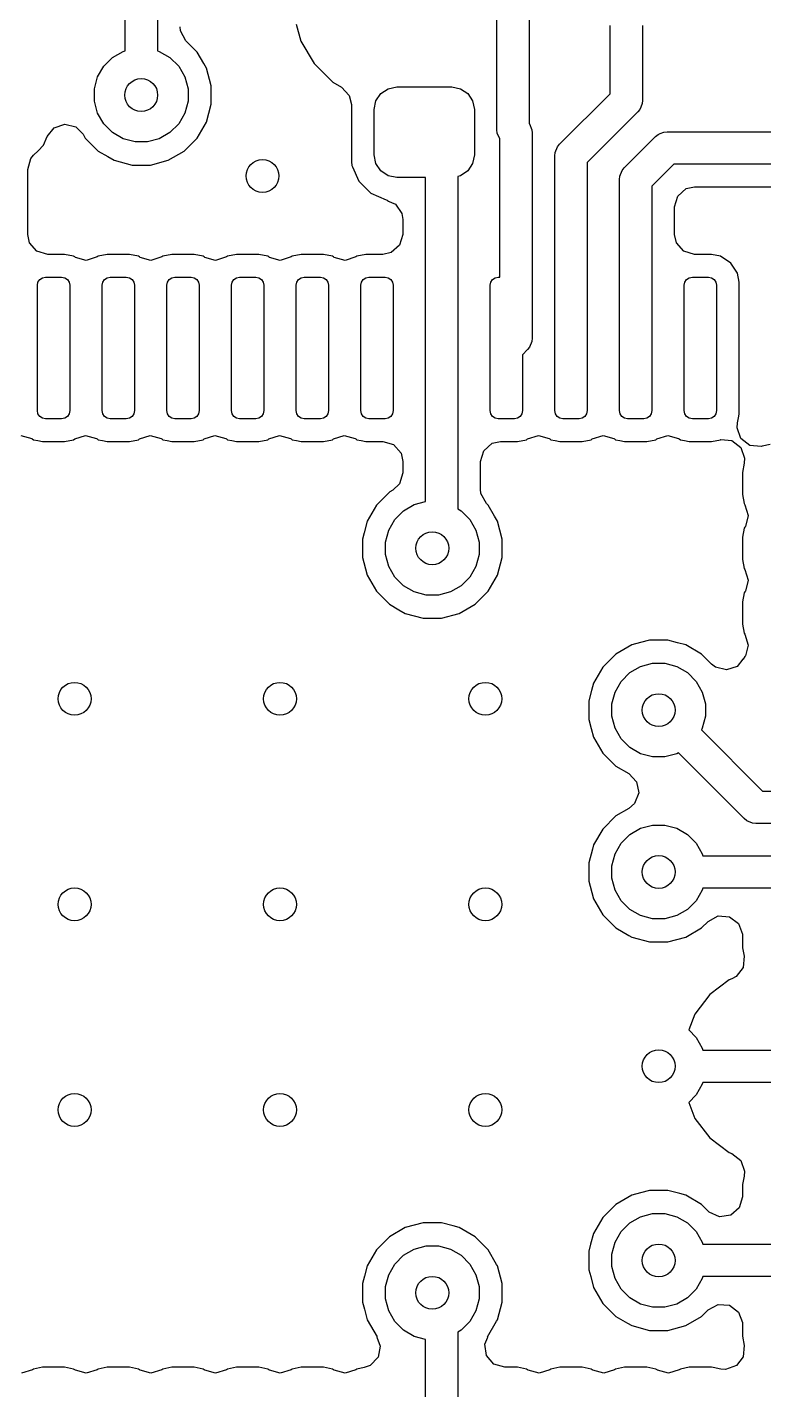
# Model space of a CAD drawing. Header units: inches. Extents: x 5.14 to 7.42, y -4.57 to -3.18.
# Drawn here: x 5.9482 to 6.1275, y -3.9917 to -3.6603 of the extents above; entities that cross this region are included whole.
import ezdxf

# ---------------------------------------------------------------- set-up
doc = ezdxf.new("R2010")
doc.units = ezdxf.units.IN
doc.header["$MEASUREMENT"] = 0
doc.layers.add('F.Cu', color=13, linetype='CONTINUOUS', true_color=0xc83434)

msp = doc.modelspace()

# ---------------------------------------------------------------- linework, layer by layer
at = {"layer": 'F.Cu', "linetype": 'CONTINUOUS'}
for p, q in [((6.06252, -3.68533), (6.06252, -3.58538)), ((6.07039, -3.58375), (6.07039, -3.6838)), ((5.97984, -3.6477), (5.97984, -3.66608)), ((5.97197, -3.66608), (5.97197, -3.64986)), ((5.98547, -3.66123), (5.98536, -3.6602)), ((5.98679, -3.66365), (5.98547, -3.66123)), ((6.01362, -3.65962), (6.0148, -3.66369)), ((6.09008, -3.6765), (6.09008, -3.6599)), ((6.09795, -3.6599), (6.09795, -3.67813)), ((5.98952, -3.66638), (5.98679, -3.66365)), ((6.0148, -3.66369), (6.0148, -3.66369)), ((6.0148, -3.66369), (6.01804, -3.66917)), ((5.96678, -3.66983), (5.9689, -3.66771)), ((5.9689, -3.66771), (5.9715, -3.66621)), ((5.9715, -3.66621), (5.97197, -3.66608)), ((5.97984, -3.66608), (5.98031, -3.66621)), ((5.98031, -3.66621), (5.98291, -3.66771)), ((5.98291, -3.66771), (5.98503, -3.66983)), ((5.99113, -3.66917), (5.98952, -3.66638)), ((5.98952, -3.66638), (5.98952, -3.66638)), ((5.98952, -3.66638), (5.98952, -3.66638)), ((5.96528, -3.67243), (5.96678, -3.66983)), ((5.98503, -3.66983), (5.98653, -3.67243)), ((5.99177, -3.67026), (5.99113, -3.66917)), ((5.99293, -3.67459), (5.99177, -3.67026)), ((6.01804, -3.66917), (6.01804, -3.66917)), ((6.01804, -3.66917), (6.02254, -3.67367)), ((5.9645, -3.67533), (5.96528, -3.67243)), ((5.98653, -3.67243), (5.98731, -3.67533)), ((5.99293, -3.67907), (5.99293, -3.67459)), ((6.02254, -3.67367), (6.02254, -3.67367)), ((6.02254, -3.67367), (6.02468, -3.67493)), ((6.02468, -3.67493), (6.02656, -3.67694)), ((6.03421, -3.67648), (6.036, -3.67528)), ((6.036, -3.67528), (6.03811, -3.67486)), ((6.03811, -3.67486), (6.0515, -3.67486)), ((6.0515, -3.67486), (6.05361, -3.67528)), ((6.05361, -3.67528), (6.05539, -3.67648)), ((5.9645, -3.67833), (5.9645, -3.67533)), ((5.96528, -3.68123), (5.9645, -3.67833)), ((5.98731, -3.67833), (5.98653, -3.68123)), ((5.98731, -3.67533), (5.98731, -3.67833)), ((6.02656, -3.67694), (6.02708, -3.67914)), ((6.0326, -3.68037), (6.03302, -3.67826)), ((6.03302, -3.67826), (6.03421, -3.67648)), ((6.05539, -3.67648), (6.05659, -3.67826)), ((6.05659, -3.67826), (6.05701, -3.68037)), ((6.07777, -3.68881), (6.09008, -3.6765)), ((6.09795, -3.67813), (6.09788, -3.6789)), ((5.96678, -3.68383), (5.96528, -3.68123)), ((5.98653, -3.68123), (5.98503, -3.68383)), ((5.99177, -3.6834), (5.99293, -3.67907)), ((6.02708, -3.67914), (6.02708, -3.69304)), ((6.0326, -3.6914), (6.0326, -3.68037)), ((6.05701, -3.68037), (6.05701, -3.6914)), ((6.0968, -3.68091), (6.08449, -3.69323)), ((6.09729, -3.68032), (6.0968, -3.68091)), ((6.09753, -3.67974), (6.09729, -3.68032)), ((6.09788, -3.6789), (6.09753, -3.67974)), ((5.95301, -3.68692), (5.95473, -3.68478)), ((5.95473, -3.68478), (5.95734, -3.68391)), ((5.95734, -3.68391), (5.96001, -3.68459)), ((5.96001, -3.68459), (5.96175, -3.68635)), ((5.9689, -3.68595), (5.96678, -3.68383)), ((5.98503, -3.68383), (5.98291, -3.68595)), ((5.98952, -3.68728), (5.99177, -3.6834)), ((6.07039, -3.6838), (6.07045, -3.68387)), ((6.07045, -3.68387), (6.07104, -3.68529)), ((5.95212, -3.68906), (5.95301, -3.68692)), ((5.96175, -3.68635), (5.96229, -3.68728)), ((5.96229, -3.68728), (5.96229, -3.68728)), ((5.96229, -3.68728), (5.96229, -3.68728)), ((5.96229, -3.68728), (5.96546, -3.69045)), ((5.9715, -3.68746), (5.9689, -3.68595)), ((5.9744, -3.68823), (5.9715, -3.68746)), ((5.97741, -3.68823), (5.9744, -3.68823)), ((5.98031, -3.68746), (5.97741, -3.68823)), ((5.98291, -3.68595), (5.98031, -3.68746)), ((5.98636, -3.69045), (5.98952, -3.68728)), ((6.0626, -3.6861), (6.06252, -3.68533)), ((6.06318, -3.68752), (6.0626, -3.6861)), ((6.06324, -3.68759), (6.06318, -3.68752)), ((6.06324, -3.72112), (6.06324, -3.68759)), ((6.07104, -3.68529), (6.07111, -3.68605)), ((6.07111, -3.68605), (6.07111, -3.73597)), ((6.09352, -3.69456), (6.10115, -3.68692)), ((6.10115, -3.68692), (6.10175, -3.68643)), ((6.10175, -3.68643), (6.10226, -3.68622)), ((6.10226, -3.68622), (6.10317, -3.68584)), ((6.10317, -3.68584), (6.10394, -3.68577)), ((6.10394, -3.68577), (6.20862, -3.68577)), ((5.94905, -3.69229), (5.94971, -3.69148)), ((5.94971, -3.69148), (5.95081, -3.69037)), ((5.95081, -3.69037), (5.95212, -3.68906)), ((5.96546, -3.69045), (5.96546, -3.69045)), ((5.96546, -3.69045), (5.96546, -3.69045)), ((5.96546, -3.69045), (5.96779, -3.6918)), ((5.96779, -3.6918), (5.96934, -3.69269)), ((5.98248, -3.69269), (5.98636, -3.69045)), ((6.03302, -3.69351), (6.0326, -3.6914)), ((6.05701, -3.6914), (6.05659, -3.69351)), ((6.07661, -3.69159), (6.07669, -3.69083)), ((6.07661, -3.73835), (6.07661, -3.69159)), ((6.07669, -3.69083), (6.07728, -3.68941)), ((6.07728, -3.68941), (6.07777, -3.68881)), ((5.94828, -3.69493), (5.94905, -3.69229)), ((5.94828, -3.71072), (5.94828, -3.69493)), ((5.96934, -3.69269), (5.97367, -3.69385)), ((5.97367, -3.69385), (5.97367, -3.69385)), ((5.97367, -3.69385), (5.97815, -3.69385)), ((5.97815, -3.69385), (5.98248, -3.69269)), ((5.97815, -3.69385), (5.97815, -3.69385)), ((6.02708, -3.69304), (6.02708, -3.69305)), ((6.02708, -3.69305), (6.02719, -3.69397)), ((6.02719, -3.69397), (6.02734, -3.69432)), ((6.02734, -3.69432), (6.02885, -3.69774)), ((6.03421, -3.6953), (6.03302, -3.69351)), ((6.05659, -3.69351), (6.05539, -3.6953)), ((6.08449, -3.69323), (6.08449, -3.72309)), ((6.09244, -3.69657), (6.09303, -3.69516)), ((6.09303, -3.69516), (6.09352, -3.69456)), ((6.10557, -3.69364), (6.10024, -3.69897)), ((6.20509, -3.69364), (6.10557, -3.69364)), ((6.02885, -3.69774), (6.02885, -3.69774)), ((6.02885, -3.69774), (6.03177, -3.70066)), ((6.036, -3.69649), (6.03421, -3.6953)), ((6.03811, -3.69691), (6.036, -3.69649)), ((6.04512, -3.69691), (6.03811, -3.69691)), ((6.04512, -3.72309), (6.04512, -3.69691)), ((6.05361, -3.69649), (6.05299, -3.69661)), ((6.05299, -3.69661), (6.05299, -3.72309)), ((6.05539, -3.6953), (6.05361, -3.69649)), ((6.09236, -3.69734), (6.09244, -3.69657)), ((6.09236, -3.72309), (6.09236, -3.69734)), ((6.03177, -3.70066), (6.03551, -3.70231)), ((6.10024, -3.69897), (6.10024, -3.73835)), ((6.10576, -3.70404), (6.10653, -3.7014)), ((6.10653, -3.7014), (6.10861, -3.6996)), ((6.10861, -3.6996), (6.11064, -3.69916)), ((6.11064, -3.69916), (6.19287, -3.69916)), ((6.03551, -3.70231), (6.03554, -3.70232)), ((6.03554, -3.70232), (6.03554, -3.70232)), ((6.03554, -3.70232), (6.0359, -3.70242)), ((6.0359, -3.70242), (6.03586, -3.70254)), ((6.03586, -3.70254), (6.03781, -3.70336)), ((6.03781, -3.70336), (6.03936, -3.70564)), ((6.10576, -3.71072), (6.10576, -3.70404)), ((6.03936, -3.70564), (6.0396, -3.70714)), ((6.0396, -3.70714), (6.0396, -3.71072)), ((5.94872, -3.71275), (5.94828, -3.71072)), ((6.0396, -3.71072), (6.03882, -3.71336)), ((6.1062, -3.71275), (6.10576, -3.71072)), ((5.95052, -3.71483), (5.94872, -3.71275)), ((5.95316, -3.7156), (5.95052, -3.71483)), ((6.03882, -3.71336), (6.03674, -3.71516)), ((6.108, -3.71483), (6.1062, -3.71275)), ((6.11064, -3.7156), (6.108, -3.71483)), ((5.95727, -3.7156), (5.95316, -3.7156)), ((5.95946, -3.71604), (5.95727, -3.7156)), ((5.95973, -3.71622), (5.95946, -3.71604)), ((5.95946, -3.71604), (5.95946, -3.71604)), ((5.95946, -3.71604), (5.95946, -3.71604)), ((5.95946, -3.71604), (5.95946, -3.71604)), ((5.95988, -3.71631), (5.95973, -3.71622)), ((5.96253, -3.71704), (5.95988, -3.71631)), ((5.96515, -3.71622), (5.96253, -3.71704)), ((5.96542, -3.71604), (5.96515, -3.71622)), ((5.96761, -3.7156), (5.96542, -3.71604)), ((5.96542, -3.71604), (5.96542, -3.71604)), ((5.97302, -3.7156), (5.96761, -3.7156)), ((5.97521, -3.71604), (5.97302, -3.7156)), ((5.97548, -3.71622), (5.97521, -3.71604)), ((5.97521, -3.71604), (5.97521, -3.71604)), ((5.97521, -3.71604), (5.97521, -3.71604)), ((5.97521, -3.71604), (5.97521, -3.71604)), ((5.97562, -3.71631), (5.97548, -3.71622)), ((5.97828, -3.71704), (5.97562, -3.71631)), ((5.9809, -3.71622), (5.97828, -3.71704)), ((5.98117, -3.71604), (5.9809, -3.71622)), ((5.98336, -3.7156), (5.98117, -3.71604)), ((5.98877, -3.7156), (5.98336, -3.7156)), ((5.99095, -3.71604), (5.98877, -3.7156)), ((5.99123, -3.71622), (5.99095, -3.71604)), ((5.99095, -3.71604), (5.99095, -3.71604)), ((5.99095, -3.71604), (5.99095, -3.71604)), ((5.99095, -3.71604), (5.99095, -3.71604)), ((5.99137, -3.71631), (5.99123, -3.71622)), ((5.99402, -3.71704), (5.99137, -3.71631)), ((5.99665, -3.71622), (5.99402, -3.71704)), ((5.99692, -3.71604), (5.99665, -3.71622)), ((5.99911, -3.7156), (5.99692, -3.71604)), ((5.99692, -3.71604), (5.99692, -3.71604)), ((6.00452, -3.7156), (5.99911, -3.7156)), ((6.0067, -3.71604), (6.00452, -3.7156)), ((6.00697, -3.71622), (6.0067, -3.71604)), ((6.0067, -3.71604), (6.0067, -3.71604)), ((6.0067, -3.71604), (6.0067, -3.71604)), ((6.0067, -3.71604), (6.0067, -3.71604)), ((6.00712, -3.71631), (6.00697, -3.71622)), ((6.00977, -3.71704), (6.00712, -3.71631)), ((6.0124, -3.71622), (6.00977, -3.71704)), ((6.01267, -3.71604), (6.0124, -3.71622)), ((6.01485, -3.7156), (6.01267, -3.71604)), ((6.01267, -3.71604), (6.01267, -3.71604)), ((6.02027, -3.7156), (6.01485, -3.7156)), ((6.02245, -3.71604), (6.02027, -3.7156)), ((6.02272, -3.71622), (6.02245, -3.71604)), ((6.02245, -3.71604), (6.02245, -3.71604)), ((6.02245, -3.71604), (6.02245, -3.71604)), ((6.02245, -3.71604), (6.02245, -3.71604)), ((6.02287, -3.71631), (6.02272, -3.71622)), ((6.02552, -3.71704), (6.02287, -3.71631)), ((6.02815, -3.71622), (6.02552, -3.71704)), ((6.02842, -3.71604), (6.02815, -3.71622)), ((6.0306, -3.7156), (6.02842, -3.71604)), ((6.02842, -3.71604), (6.02842, -3.71604)), ((6.03472, -3.7156), (6.0306, -3.7156)), ((6.03674, -3.71516), (6.03472, -3.7156)), ((6.11475, -3.7156), (6.11064, -3.7156)), ((6.11694, -3.71604), (6.11475, -3.7156)), ((6.11941, -3.71769), (6.11694, -3.71604)), ((6.11694, -3.71604), (6.11694, -3.71604)), ((6.11694, -3.71604), (6.11694, -3.71604)), ((6.12107, -3.72017), (6.11941, -3.71769)), ((5.95078, -3.72234), (5.95121, -3.7217)), ((5.95121, -3.7217), (5.95185, -3.72127)), ((5.95185, -3.72127), (5.9526, -3.72112)), ((5.9526, -3.72112), (5.95654, -3.72112)), ((5.95654, -3.72112), (5.95729, -3.72127)), ((5.95729, -3.72127), (5.95793, -3.7217)), ((5.95793, -3.7217), (5.95835, -3.72234)), ((5.96653, -3.72234), (5.96695, -3.7217)), ((5.96695, -3.7217), (5.96759, -3.72127)), ((5.96759, -3.72127), (5.96835, -3.72112)), ((5.96835, -3.72112), (5.97228, -3.72112)), ((5.97228, -3.72112), (5.97304, -3.72127)), ((5.97304, -3.72127), (5.97368, -3.7217)), ((5.97368, -3.7217), (5.9741, -3.72234)), ((5.98228, -3.72234), (5.9827, -3.7217)), ((5.9827, -3.7217), (5.98334, -3.72127)), ((5.98334, -3.72127), (5.98409, -3.72112)), ((5.98409, -3.72112), (5.98803, -3.72112)), ((5.98803, -3.72112), (5.98878, -3.72127)), ((5.98878, -3.72127), (5.98942, -3.7217)), ((5.98942, -3.7217), (5.98985, -3.72234)), ((5.99802, -3.72234), (5.99845, -3.7217)), ((5.99845, -3.7217), (5.99909, -3.72127)), ((5.99909, -3.72127), (5.99984, -3.72112)), ((5.99984, -3.72112), (6.00378, -3.72112)), ((6.00378, -3.72112), (6.00453, -3.72127)), ((6.00453, -3.72127), (6.00517, -3.7217)), ((6.00517, -3.7217), (6.0056, -3.72234)), ((6.01377, -3.72234), (6.0142, -3.7217)), ((6.0142, -3.7217), (6.01484, -3.72127)), ((6.01484, -3.72127), (6.01559, -3.72112)), ((6.01559, -3.72112), (6.01953, -3.72112)), ((6.01953, -3.72112), (6.02028, -3.72127)), ((6.02028, -3.72127), (6.02092, -3.7217)), ((6.02092, -3.7217), (6.02135, -3.72234)), ((6.02952, -3.72234), (6.02995, -3.7217)), ((6.02995, -3.7217), (6.03059, -3.72127)), ((6.03059, -3.72127), (6.03134, -3.72112)), ((6.03134, -3.72112), (6.03528, -3.72112)), ((6.03528, -3.72112), (6.03603, -3.72127)), ((6.03603, -3.72127), (6.03667, -3.7217)), ((6.03667, -3.7217), (6.03709, -3.72234)), ((6.06102, -3.72234), (6.06144, -3.7217)), ((6.06144, -3.7217), (6.06208, -3.72127)), ((6.06208, -3.72127), (6.06283, -3.72112)), ((6.06283, -3.72112), (6.06324, -3.72112)), ((6.10826, -3.72234), (6.10869, -3.7217)), ((6.10869, -3.7217), (6.10933, -3.72127)), ((6.10933, -3.72127), (6.11008, -3.72112)), ((6.11008, -3.72112), (6.11402, -3.72112)), ((6.11402, -3.72112), (6.11477, -3.72127)), ((6.11477, -3.72127), (6.11541, -3.7217)), ((6.11541, -3.7217), (6.11583, -3.72234)), ((6.1215, -3.72235), (6.12107, -3.72017)), ((5.95063, -3.72309), (5.95078, -3.72234)), ((5.95063, -3.7536), (5.95063, -3.72309)), ((5.95835, -3.72234), (5.9585, -3.72309)), ((5.9585, -3.72309), (5.9585, -3.7536)), ((5.96638, -3.72309), (5.96653, -3.72234)), ((5.96638, -3.7536), (5.96638, -3.72309)), ((5.9741, -3.72234), (5.97425, -3.72309)), ((5.97425, -3.72309), (5.97425, -3.7536)), ((5.98213, -3.72309), (5.98228, -3.72234)), ((5.98213, -3.7536), (5.98213, -3.72309)), ((5.98985, -3.72234), (5.99, -3.72309)), ((5.99, -3.72309), (5.99, -3.7536)), ((5.99787, -3.72309), (5.99802, -3.72234)), ((5.99787, -3.7536), (5.99787, -3.72309)), ((6.0056, -3.72234), (6.00575, -3.72309)), ((6.00575, -3.72309), (6.00575, -3.7536)), ((6.01362, -3.72309), (6.01377, -3.72234)), ((6.01362, -3.7536), (6.01362, -3.72309)), ((6.02135, -3.72234), (6.0215, -3.72309)), ((6.0215, -3.72309), (6.0215, -3.7536)), ((6.02937, -3.72309), (6.02952, -3.72234)), ((6.02937, -3.7536), (6.02937, -3.72309)), ((6.03709, -3.72234), (6.03724, -3.72309)), ((6.03724, -3.72309), (6.03724, -3.7536)), ((6.04512, -3.73835), (6.04512, -3.72309)), ((6.05299, -3.72309), (6.05299, -3.73835)), ((6.06087, -3.72309), (6.06102, -3.72234)), ((6.06087, -3.7536), (6.06087, -3.72309)), ((6.08449, -3.72309), (6.08449, -3.72309)), ((6.08449, -3.72309), (6.08449, -3.7536)), ((6.09236, -3.7536), (6.09236, -3.72309)), ((6.09236, -3.72309), (6.09236, -3.72309)), ((6.10811, -3.72309), (6.10826, -3.72234)), ((6.10811, -3.7536), (6.10811, -3.72309)), ((6.11583, -3.72234), (6.11598, -3.72309)), ((6.11598, -3.72309), (6.11598, -3.7536)), ((6.1215, -3.75434), (6.1215, -3.72235)), ((6.07045, -3.73816), (6.06996, -3.73876)), ((6.07104, -3.73674), (6.07045, -3.73816)), ((6.07111, -3.73597), (6.07104, -3.73674)), ((6.04512, -3.77571), (6.04512, -3.73835)), ((6.04512, -3.73835), (6.04512, -3.73835)), ((6.05299, -3.73835), (6.05299, -3.73835)), ((6.05299, -3.73835), (6.05299, -3.77749)), ((6.06996, -3.73876), (6.06874, -3.73998)), ((6.06874, -3.73998), (6.06874, -3.7536)), ((6.07661, -3.7536), (6.07661, -3.73835)), ((6.07661, -3.73835), (6.07661, -3.73835)), ((6.10024, -3.73835), (6.10024, -3.73835)), ((6.10024, -3.73835), (6.10024, -3.7536)), ((5.95078, -3.75436), (5.95063, -3.7536)), ((5.95121, -3.75499), (5.95078, -3.75436)), ((5.95835, -3.75436), (5.95793, -3.75499)), ((5.9585, -3.7536), (5.95835, -3.75436)), ((5.96653, -3.75436), (5.96638, -3.7536)), ((5.96695, -3.75499), (5.96653, -3.75436)), ((5.9741, -3.75436), (5.97368, -3.75499)), ((5.97425, -3.7536), (5.9741, -3.75436)), ((5.98228, -3.75436), (5.98213, -3.7536)), ((5.9827, -3.75499), (5.98228, -3.75436)), ((5.98985, -3.75436), (5.98942, -3.75499)), ((5.99, -3.7536), (5.98985, -3.75436)), ((5.99802, -3.75436), (5.99787, -3.7536)), ((5.99845, -3.75499), (5.99802, -3.75436)), ((6.0056, -3.75436), (6.00517, -3.75499)), ((6.00575, -3.7536), (6.0056, -3.75436)), ((6.01377, -3.75436), (6.01362, -3.7536)), ((6.0142, -3.75499), (6.01377, -3.75436)), ((6.02135, -3.75436), (6.02092, -3.75499)), ((6.0215, -3.7536), (6.02135, -3.75436)), ((6.02952, -3.75436), (6.02937, -3.7536)), ((6.02995, -3.75499), (6.02952, -3.75436)), ((6.03709, -3.75436), (6.03667, -3.75499)), ((6.03724, -3.7536), (6.03709, -3.75436)), ((6.06102, -3.75436), (6.06087, -3.7536)), ((6.06144, -3.75499), (6.06102, -3.75436)), ((6.06859, -3.75436), (6.06816, -3.75499)), ((6.06874, -3.7536), (6.06859, -3.75436)), ((6.07676, -3.75436), (6.07661, -3.7536)), ((6.07719, -3.75499), (6.07676, -3.75436)), ((6.08434, -3.75436), (6.08391, -3.75499)), ((6.08449, -3.7536), (6.08434, -3.75436)), ((6.09251, -3.75436), (6.09236, -3.7536)), ((6.09294, -3.75499), (6.09251, -3.75436)), ((6.10009, -3.75436), (6.09966, -3.75499)), ((6.10024, -3.7536), (6.10009, -3.75436)), ((6.10826, -3.75436), (6.10811, -3.7536)), ((6.10869, -3.75499), (6.10826, -3.75436)), ((6.11583, -3.75436), (6.11541, -3.75499)), ((6.11598, -3.7536), (6.11583, -3.75436)), ((6.12138, -3.75497), (6.1215, -3.75434)), ((5.95185, -3.75542), (5.95121, -3.75499)), ((5.9526, -3.75557), (5.95185, -3.75542)), ((5.95654, -3.75557), (5.9526, -3.75557)), ((5.95729, -3.75542), (5.95654, -3.75557)), ((5.95793, -3.75499), (5.95729, -3.75542)), ((5.96759, -3.75542), (5.96695, -3.75499)), ((5.96835, -3.75557), (5.96759, -3.75542)), ((5.97228, -3.75557), (5.96835, -3.75557)), ((5.97304, -3.75542), (5.97228, -3.75557)), ((5.97368, -3.75499), (5.97304, -3.75542)), ((5.98334, -3.75542), (5.9827, -3.75499)), ((5.98409, -3.75557), (5.98334, -3.75542)), ((5.98803, -3.75557), (5.98409, -3.75557)), ((5.98878, -3.75542), (5.98803, -3.75557)), ((5.98942, -3.75499), (5.98878, -3.75542)), ((5.99909, -3.75542), (5.99845, -3.75499)), ((5.99984, -3.75557), (5.99909, -3.75542)), ((6.00378, -3.75557), (5.99984, -3.75557)), ((6.00453, -3.75542), (6.00378, -3.75557)), ((6.00517, -3.75499), (6.00453, -3.75542)), ((6.01484, -3.75542), (6.0142, -3.75499)), ((6.01559, -3.75557), (6.01484, -3.75542)), ((6.01953, -3.75557), (6.01559, -3.75557)), ((6.02028, -3.75542), (6.01953, -3.75557)), ((6.02092, -3.75499), (6.02028, -3.75542)), ((6.03059, -3.75542), (6.02995, -3.75499)), ((6.03134, -3.75557), (6.03059, -3.75542)), ((6.03528, -3.75557), (6.03134, -3.75557)), ((6.03603, -3.75542), (6.03528, -3.75557)), ((6.03667, -3.75499), (6.03603, -3.75542)), ((6.06208, -3.75542), (6.06144, -3.75499)), ((6.06283, -3.75557), (6.06208, -3.75542)), ((6.06677, -3.75557), (6.06283, -3.75557)), ((6.06753, -3.75542), (6.06677, -3.75557)), ((6.06816, -3.75499), (6.06753, -3.75542)), ((6.07783, -3.75542), (6.07719, -3.75499)), ((6.07858, -3.75557), (6.07783, -3.75542)), ((6.08252, -3.75557), (6.07858, -3.75557)), ((6.08327, -3.75542), (6.08252, -3.75557)), ((6.08391, -3.75499), (6.08327, -3.75542)), ((6.09358, -3.75542), (6.09294, -3.75499)), ((6.09433, -3.75557), (6.09358, -3.75542)), ((6.09827, -3.75557), (6.09433, -3.75557)), ((6.09902, -3.75542), (6.09827, -3.75557)), ((6.09966, -3.75499), (6.09902, -3.75542)), ((6.10933, -3.75542), (6.10869, -3.75499)), ((6.11008, -3.75557), (6.10933, -3.75542)), ((6.11402, -3.75557), (6.11008, -3.75557)), ((6.11477, -3.75542), (6.11402, -3.75557)), ((6.11541, -3.75499), (6.11477, -3.75542)), ((6.12097, -3.75778), (6.12106, -3.75656)), ((6.12189, -3.76037), (6.12097, -3.75778)), ((6.12106, -3.75656), (6.12138, -3.75497)), ((5.94661, -3.75965), (5.94926, -3.76038)), ((5.94926, -3.76038), (5.9494, -3.76047)), ((5.9494, -3.76047), (5.94968, -3.76066)), ((5.94968, -3.76066), (5.94968, -3.76066)), ((5.94968, -3.76066), (5.94968, -3.76066)), ((5.94968, -3.76066), (5.9507, -3.76086)), ((5.9507, -3.76086), (5.95186, -3.76109)), ((5.95186, -3.76109), (5.95727, -3.76109)), ((5.95727, -3.76109), (5.95946, -3.76066)), ((5.95946, -3.76066), (5.95973, -3.76047)), ((5.95973, -3.76047), (5.96235, -3.75965)), ((5.96235, -3.75965), (5.96501, -3.76038)), ((5.96501, -3.76038), (5.96515, -3.76047)), ((5.96515, -3.76047), (5.96542, -3.76066)), ((5.96542, -3.76066), (5.96543, -3.76066)), ((5.96543, -3.76066), (5.96543, -3.76066)), ((5.96543, -3.76066), (5.96645, -3.76086)), ((5.96645, -3.76086), (5.96761, -3.76109)), ((5.96761, -3.76109), (5.97302, -3.76109)), ((5.97302, -3.76109), (5.97521, -3.76066)), ((5.97521, -3.76066), (5.97548, -3.76047)), ((5.97548, -3.76047), (5.9781, -3.75965)), ((5.9781, -3.75965), (5.98075, -3.76038)), ((5.98075, -3.76038), (5.9809, -3.76047)), ((5.9809, -3.76047), (5.98117, -3.76066)), ((5.98117, -3.76066), (5.98117, -3.76066)), ((5.98117, -3.76066), (5.98117, -3.76066)), ((5.98117, -3.76066), (5.9822, -3.76086)), ((5.9822, -3.76086), (5.98336, -3.76109)), ((5.98336, -3.76109), (5.98877, -3.76109)), ((5.98877, -3.76109), (5.99095, -3.76066)), ((5.99095, -3.76066), (5.99122, -3.76047)), ((5.99122, -3.76047), (5.99385, -3.75965)), ((5.99385, -3.75965), (5.9965, -3.76038)), ((5.9965, -3.76038), (5.99665, -3.76047)), ((5.99665, -3.76047), (5.99692, -3.76066)), ((5.99692, -3.76066), (5.99692, -3.76066)), ((5.99692, -3.76066), (5.99692, -3.76066)), ((5.99692, -3.76066), (5.99795, -3.76086)), ((5.99795, -3.76086), (5.99911, -3.76109)), ((5.99911, -3.76109), (6.00452, -3.76109)), ((6.00452, -3.76109), (6.0067, -3.76066)), ((6.0067, -3.76066), (6.00697, -3.76047)), ((6.00697, -3.76047), (6.0096, -3.75965)), ((6.0096, -3.75965), (6.01225, -3.76038)), ((6.01225, -3.76038), (6.0124, -3.76047)), ((6.0124, -3.76047), (6.01267, -3.76066)), ((6.01267, -3.76066), (6.01267, -3.76066)), ((6.01267, -3.76066), (6.01267, -3.76066)), ((6.01267, -3.76066), (6.01369, -3.76086)), ((6.01369, -3.76086), (6.01485, -3.76109)), ((6.01485, -3.76109), (6.02027, -3.76109)), ((6.02027, -3.76109), (6.02245, -3.76066)), ((6.02245, -3.76066), (6.02272, -3.76047)), ((6.02272, -3.76047), (6.02535, -3.75965)), ((6.02535, -3.75965), (6.028, -3.76038)), ((6.028, -3.76038), (6.02814, -3.76047)), ((6.02814, -3.76047), (6.02842, -3.76066)), ((6.02842, -3.76066), (6.02842, -3.76066)), ((6.02842, -3.76066), (6.02842, -3.76066)), ((6.02842, -3.76066), (6.02944, -3.76086)), ((6.02944, -3.76086), (6.0306, -3.76109)), ((6.0306, -3.76109), (6.03472, -3.76109)), ((6.03472, -3.76109), (6.03736, -3.76187)), ((6.06137, -3.76153), (6.06339, -3.76109)), ((6.06339, -3.76109), (6.06751, -3.76109)), ((6.06751, -3.76109), (6.06969, -3.76066)), ((6.06969, -3.76066), (6.06996, -3.76047)), ((6.06996, -3.76047), (6.07259, -3.75965)), ((6.07259, -3.75965), (6.07524, -3.76038)), ((6.07524, -3.76038), (6.07539, -3.76047)), ((6.07539, -3.76047), (6.07566, -3.76066)), ((6.07566, -3.76066), (6.07566, -3.76066)), ((6.07566, -3.76066), (6.07566, -3.76066)), ((6.07566, -3.76066), (6.07669, -3.76086)), ((6.07669, -3.76086), (6.07785, -3.76109)), ((6.07785, -3.76109), (6.08326, -3.76109)), ((6.08326, -3.76109), (6.08544, -3.76066)), ((6.08544, -3.76066), (6.08571, -3.76047)), ((6.08571, -3.76047), (6.08834, -3.75965)), ((6.08834, -3.75965), (6.09099, -3.76038)), ((6.09099, -3.76038), (6.09114, -3.76047)), ((6.09114, -3.76047), (6.09141, -3.76066)), ((6.09141, -3.76066), (6.09141, -3.76066)), ((6.09141, -3.76066), (6.09141, -3.76066)), ((6.09141, -3.76066), (6.09243, -3.76086)), ((6.09243, -3.76086), (6.09359, -3.76109)), ((6.09359, -3.76109), (6.09901, -3.76109)), ((6.09901, -3.76109), (6.10119, -3.76066)), ((6.10119, -3.76066), (6.10146, -3.76047)), ((6.10146, -3.76047), (6.10409, -3.75965)), ((6.10409, -3.75965), (6.10674, -3.76038)), ((6.10674, -3.76038), (6.10688, -3.76047)), ((6.10688, -3.76047), (6.10716, -3.76066)), ((6.10716, -3.76066), (6.10716, -3.76066)), ((6.10716, -3.76066), (6.10716, -3.76066)), ((6.10716, -3.76066), (6.10818, -3.76086)), ((6.10818, -3.76086), (6.10934, -3.76109)), ((6.10934, -3.76109), (6.11475, -3.76109)), ((6.11475, -3.76109), (6.11694, -3.76066)), ((6.11694, -3.76066), (6.11698, -3.76065)), ((6.11694, -3.76066), (6.11694, -3.76066)), ((6.11698, -3.76065), (6.11972, -3.76089)), ((6.11972, -3.76089), (6.12189, -3.76258)), ((6.12406, -3.76206), (6.12189, -3.76037)), ((6.03736, -3.76187), (6.03916, -3.76394)), ((6.03916, -3.76394), (6.0396, -3.76597)), ((6.05851, -3.76597), (6.05929, -3.76333)), ((6.05929, -3.76333), (6.06137, -3.76153)), ((6.12189, -3.76258), (6.1228, -3.76517)), ((6.1268, -3.7623), (6.12406, -3.76206)), ((6.12684, -3.7623), (6.1268, -3.7623)), ((6.12706, -3.76225), (6.12684, -3.7623)), ((6.12684, -3.7623), (6.12684, -3.7623)), ((6.12903, -3.76186), (6.12706, -3.76225)), ((6.0396, -3.76597), (6.0396, -3.76874)), ((6.05851, -3.77272), (6.05851, -3.76597)), ((6.12272, -3.76639), (6.12228, -3.76861)), ((6.1228, -3.76517), (6.12272, -3.76639)), ((6.03882, -3.77138), (6.03716, -3.77296)), ((6.0396, -3.76874), (6.03882, -3.77138)), ((6.12228, -3.76861), (6.12228, -3.77402)), ((6.03632, -3.77345), (6.03315, -3.77662)), ((6.03645, -3.77337), (6.03632, -3.77345)), ((6.03716, -3.77296), (6.03645, -3.77337)), ((6.05862, -3.77375), (6.05851, -3.77272)), ((6.05994, -3.77617), (6.05862, -3.77375)), ((6.12228, -3.77402), (6.12271, -3.77621)), ((6.03315, -3.77662), (6.03091, -3.7805)), ((6.03315, -3.77662), (6.03315, -3.77662)), ((6.03765, -3.78007), (6.03977, -3.77794)), ((6.03977, -3.77794), (6.04237, -3.77644)), ((6.04237, -3.77644), (6.04512, -3.77571)), ((6.05299, -3.77749), (6.05377, -3.77794)), ((6.05377, -3.77794), (6.0559, -3.78007)), ((6.06039, -3.77662), (6.05994, -3.77617)), ((6.06191, -3.77925), (6.06039, -3.77662)), ((6.06039, -3.77662), (6.06039, -3.77662)), ((6.12271, -3.77621), (6.12271, -3.77621)), ((6.12271, -3.77621), (6.12289, -3.77648)), ((6.12289, -3.77648), (6.12371, -3.77911)), ((6.03091, -3.7805), (6.03016, -3.78331)), ((6.03091, -3.7805), (6.03091, -3.7805)), ((6.03615, -3.78267), (6.03765, -3.78007)), ((6.0559, -3.78007), (6.0574, -3.78267)), ((6.06263, -3.7805), (6.06191, -3.77925)), ((6.06379, -3.78483), (6.06263, -3.7805)), ((6.12371, -3.77911), (6.12299, -3.78176)), ((6.03016, -3.78331), (6.02975, -3.78483)), ((6.03537, -3.78557), (6.03615, -3.78267)), ((6.0574, -3.78267), (6.05817, -3.78557)), ((6.12271, -3.78218), (6.12228, -3.78436)), ((6.12228, -3.78436), (6.12228, -3.78977)), ((6.12289, -3.78191), (6.12271, -3.78218)), ((6.12271, -3.78218), (6.12271, -3.78218)), ((6.12299, -3.78176), (6.12289, -3.78191)), ((6.02975, -3.78483), (6.02975, -3.78931)), ((6.03537, -3.78857), (6.03537, -3.78557)), ((6.05817, -3.78557), (6.05817, -3.78857)), ((6.06379, -3.78931), (6.06379, -3.78483)), ((6.02975, -3.78931), (6.03008, -3.79054)), ((6.03008, -3.79054), (6.03091, -3.79364)), ((6.03615, -3.79147), (6.03537, -3.78857)), ((6.05817, -3.78857), (6.0574, -3.79147)), ((6.06263, -3.79364), (6.06379, -3.78931)), ((6.12228, -3.78977), (6.12271, -3.79196)), ((6.03091, -3.79364), (6.03091, -3.79364)), ((6.03091, -3.79364), (6.03315, -3.79752)), ((6.03765, -3.79407), (6.03615, -3.79147)), ((6.03977, -3.79619), (6.03765, -3.79407)), ((6.0559, -3.79407), (6.05377, -3.79619)), ((6.0574, -3.79147), (6.0559, -3.79407)), ((6.06039, -3.79752), (6.06263, -3.79364)), ((6.12271, -3.79196), (6.12289, -3.79223)), ((6.12289, -3.79223), (6.12371, -3.79485)), ((6.03315, -3.79752), (6.03315, -3.79752)), ((6.03315, -3.79752), (6.03315, -3.79752)), ((6.03315, -3.79752), (6.03632, -3.80069)), ((6.04237, -3.79769), (6.03977, -3.79619)), ((6.04527, -3.79847), (6.04237, -3.79769)), ((6.05117, -3.79769), (6.04827, -3.79847)), ((6.05377, -3.79619), (6.05117, -3.79769)), ((6.05722, -3.80069), (6.06039, -3.79752)), ((6.12271, -3.79792), (6.12228, -3.80011)), ((6.12289, -3.79765), (6.12271, -3.79792)), ((6.12271, -3.79792), (6.12271, -3.79792)), ((6.12299, -3.79751), (6.12289, -3.79765)), ((6.12289, -3.79765), (6.12289, -3.79765)), ((6.12371, -3.79485), (6.12299, -3.79751)), ((6.03632, -3.80069), (6.03632, -3.80069)), ((6.03632, -3.80069), (6.03632, -3.80069)), ((6.03632, -3.80069), (6.03862, -3.80201)), ((6.04827, -3.79847), (6.04527, -3.79847)), ((6.05334, -3.80293), (6.05722, -3.80069)), ((6.12228, -3.80011), (6.12228, -3.80552)), ((6.03862, -3.80201), (6.0402, -3.80293)), ((6.0402, -3.80293), (6.04453, -3.80409)), ((6.04453, -3.80409), (6.04453, -3.80409)), ((6.04453, -3.80409), (6.04901, -3.80409)), ((6.04901, -3.80409), (6.05334, -3.80293)), ((6.04901, -3.80409), (6.04901, -3.80409)), ((6.12228, -3.80552), (6.12271, -3.80771)), ((6.12271, -3.80771), (6.12289, -3.80798)), ((6.09532, -3.81058), (6.09144, -3.81282)), ((6.09748, -3.81), (6.09532, -3.81058)), ((6.09532, -3.81058), (6.09532, -3.81058)), ((6.09965, -3.80942), (6.09748, -3.81)), ((6.10413, -3.80942), (6.09965, -3.80942)), ((6.10644, -3.81004), (6.10413, -3.80942)), ((6.10846, -3.81058), (6.10644, -3.81004)), ((6.11234, -3.81282), (6.10846, -3.81058)), ((6.10846, -3.81058), (6.10846, -3.81058)), ((6.12289, -3.80798), (6.12371, -3.8106)), ((6.12371, -3.8106), (6.12299, -3.81325)), ((6.09144, -3.81282), (6.08827, -3.81599)), ((6.09144, -3.81282), (6.09144, -3.81282)), ((6.11476, -3.81523), (6.11234, -3.81282)), ((6.11234, -3.81282), (6.11234, -3.81282)), ((6.1224, -3.81404), (6.12099, -3.81579)), ((6.12244, -3.81407), (6.1224, -3.81404)), ((6.12289, -3.8134), (6.12244, -3.81407)), ((6.12299, -3.81325), (6.12289, -3.8134)), ((6.08827, -3.81599), (6.08603, -3.81987)), ((6.08827, -3.81599), (6.08827, -3.81599)), ((6.09277, -3.81944), (6.09489, -3.81731)), ((6.09489, -3.81731), (6.09749, -3.81581)), ((6.09749, -3.81581), (6.10039, -3.81504)), ((6.10039, -3.81504), (6.10339, -3.81504)), ((6.10339, -3.81504), (6.10629, -3.81581)), ((6.10629, -3.81581), (6.10889, -3.81731)), ((6.10889, -3.81731), (6.11101, -3.81944)), ((6.11572, -3.81598), (6.11476, -3.81523)), ((6.11838, -3.81666), (6.11572, -3.81598)), ((6.12099, -3.81579), (6.11838, -3.81666)), ((6.08603, -3.81987), (6.08555, -3.82168)), ((6.08603, -3.81987), (6.08603, -3.81987)), ((6.09127, -3.82204), (6.09277, -3.81944)), ((6.11101, -3.81944), (6.11251, -3.82204)), ((6.08555, -3.82168), (6.08487, -3.8242)), ((6.08487, -3.8242), (6.08487, -3.82868)), ((6.09049, -3.82494), (6.09127, -3.82204)), ((6.11251, -3.82204), (6.11329, -3.82494)), ((6.09049, -3.82794), (6.09049, -3.82494)), ((6.11329, -3.82494), (6.11329, -3.82794)), ((6.08487, -3.82868), (6.08547, -3.83092)), ((6.08547, -3.83092), (6.08603, -3.83301)), ((6.09127, -3.83084), (6.09049, -3.82794)), ((6.09277, -3.83344), (6.09127, -3.83084)), ((6.11251, -3.83084), (6.11227, -3.83125)), ((6.11329, -3.82794), (6.11251, -3.83084)), ((6.08603, -3.83301), (6.08603, -3.83301)), ((6.08603, -3.83301), (6.08827, -3.83689)), ((6.09489, -3.83556), (6.09277, -3.83344)), ((6.11227, -3.83125), (6.12714, -3.84612)), ((6.08827, -3.83689), (6.08827, -3.83689)), ((6.08827, -3.83689), (6.08827, -3.83689)), ((6.08827, -3.83689), (6.09144, -3.84006)), ((6.09749, -3.83706), (6.09489, -3.83556)), ((6.10039, -3.83784), (6.09749, -3.83706)), ((6.10629, -3.83706), (6.10339, -3.83784)), ((6.10671, -3.83682), (6.10629, -3.83706)), ((6.12273, -3.85284), (6.10671, -3.83682)), ((6.09144, -3.84006), (6.09462, -3.84189)), ((6.10339, -3.83784), (6.10039, -3.83784)), ((6.09462, -3.84189), (6.09652, -3.84388)), ((6.09652, -3.84388), (6.09704, -3.84659)), ((6.09704, -3.84659), (6.09602, -3.84914)), ((6.12714, -3.84612), (6.12976, -3.84612)), ((6.09462, -3.85035), (6.09144, -3.85219)), ((6.09602, -3.84914), (6.09462, -3.85035)), ((6.09144, -3.85219), (6.08827, -3.85536)), ((6.09144, -3.85219), (6.09144, -3.85219)), ((6.12332, -3.85333), (6.12273, -3.85284)), ((6.12474, -3.85392), (6.12332, -3.85333)), ((6.12551, -3.854), (6.12474, -3.85392)), ((6.17358, -3.854), (6.12551, -3.854)), ((6.08827, -3.85536), (6.08603, -3.85924)), ((6.08827, -3.85536), (6.08827, -3.85536)), ((6.09277, -3.85881), (6.09489, -3.85668)), ((6.09489, -3.85668), (6.09749, -3.85518)), ((6.09749, -3.85518), (6.10039, -3.85441)), ((6.10039, -3.85441), (6.10339, -3.85441)), ((6.10339, -3.85441), (6.10629, -3.85518)), ((6.10629, -3.85518), (6.10889, -3.85668)), ((6.10889, -3.85668), (6.11101, -3.85881)), ((6.08575, -3.86029), (6.08487, -3.86357)), ((6.08603, -3.85924), (6.08575, -3.86029)), ((6.08603, -3.85924), (6.08603, -3.85924)), ((6.09127, -3.86141), (6.09277, -3.85881)), ((6.11101, -3.85881), (6.11251, -3.86141)), ((6.08487, -3.86357), (6.08487, -3.86805)), ((6.09049, -3.86431), (6.09127, -3.86141)), ((6.11251, -3.86141), (6.11264, -3.86187)), ((6.11264, -3.86187), (6.14502, -3.86187)), ((6.09049, -3.86731), (6.09049, -3.86431)), ((6.09127, -3.87021), (6.09049, -3.86731)), ((6.08487, -3.86805), (6.0852, -3.86927)), ((6.0852, -3.86927), (6.08603, -3.87238)), ((6.09277, -3.87281), (6.09127, -3.87021)), ((6.11251, -3.87021), (6.11101, -3.87281)), ((6.11264, -3.86974), (6.11251, -3.87021)), ((6.12976, -3.86974), (6.11264, -3.86974)), ((6.08603, -3.87238), (6.08603, -3.87238)), ((6.08603, -3.87238), (6.08827, -3.87626)), ((6.09489, -3.87493), (6.09277, -3.87281)), ((6.11101, -3.87281), (6.10889, -3.87493)), ((6.08827, -3.87626), (6.08827, -3.87626)), ((6.08827, -3.87626), (6.08827, -3.87626)), ((6.08827, -3.87626), (6.09144, -3.87943)), ((6.09749, -3.87643), (6.09489, -3.87493)), ((6.10039, -3.87721), (6.09749, -3.87643)), ((6.10339, -3.87721), (6.10039, -3.87721)), ((6.10629, -3.87643), (6.10339, -3.87721)), ((6.10889, -3.87493), (6.10629, -3.87643)), ((6.11394, -3.87782), (6.11636, -3.87651)), ((6.11636, -3.87651), (6.1191, -3.8767)), ((6.1191, -3.8767), (6.1213, -3.87835)), ((6.09144, -3.87943), (6.09144, -3.87943)), ((6.09144, -3.87943), (6.09144, -3.87943)), ((6.09144, -3.87943), (6.09464, -3.88128)), ((6.10846, -3.88167), (6.11234, -3.87943)), ((6.11234, -3.87943), (6.11394, -3.87782)), ((6.1213, -3.87835), (6.12226, -3.88093)), ((6.09464, -3.88128), (6.09532, -3.88167)), ((6.09532, -3.88167), (6.09965, -3.88283)), ((6.09965, -3.88283), (6.09965, -3.88283)), ((6.09965, -3.88283), (6.10413, -3.88283)), ((6.10413, -3.88283), (6.10846, -3.88167)), ((6.10413, -3.88283), (6.10413, -3.88283)), ((6.12226, -3.88093), (6.12228, -3.88128)), ((6.12228, -3.88128), (6.12228, -3.88426)), ((6.12228, -3.88426), (6.12228, -3.88426)), ((6.12228, -3.88426), (6.12268, -3.88629)), ((6.12268, -3.88629), (6.12243, -3.88903)), ((6.12243, -3.88903), (6.12075, -3.8912)), ((6.11905, -3.89203), (6.11431, -3.89563)), ((6.11968, -3.89178), (6.11905, -3.89203)), ((6.12075, -3.8912), (6.11968, -3.89178)), ((6.11431, -3.89563), (6.11071, -3.90037)), ((6.11071, -3.90037), (6.10919, -3.90423)), ((6.10919, -3.90423), (6.11101, -3.90605)), ((6.11101, -3.90605), (6.11251, -3.90865)), ((6.11251, -3.90865), (6.11264, -3.90911)), ((6.11264, -3.90911), (6.14502, -3.90911)), ((6.11264, -3.91699), (6.11251, -3.91745)), ((6.12976, -3.91699), (6.11264, -3.91699)), ((6.11101, -3.92005), (6.10919, -3.92187)), ((6.11251, -3.91745), (6.11101, -3.92005)), ((6.10919, -3.92187), (6.11071, -3.92573)), ((6.11071, -3.92573), (6.11431, -3.93047)), ((6.11431, -3.93047), (6.11905, -3.93407)), ((6.11905, -3.93407), (6.11968, -3.93432)), ((6.11968, -3.93432), (6.12185, -3.93601)), ((6.12185, -3.93601), (6.12277, -3.9386)), ((6.12268, -3.93981), (6.12228, -3.94184)), ((6.12277, -3.9386), (6.12268, -3.93981)), ((6.09965, -3.94328), (6.09748, -3.94386)), ((6.10413, -3.94328), (6.09965, -3.94328)), ((6.10702, -3.94405), (6.10413, -3.94328)), ((6.12228, -3.94184), (6.12228, -3.94483)), ((6.09144, -3.94668), (6.08827, -3.94984)), ((6.09532, -3.94444), (6.09144, -3.94668)), ((6.09144, -3.94668), (6.09144, -3.94668)), ((6.09748, -3.94386), (6.09532, -3.94444)), ((6.09532, -3.94444), (6.09532, -3.94444)), ((6.10846, -3.94444), (6.10702, -3.94405)), ((6.11234, -3.94668), (6.10846, -3.94444)), ((6.10846, -3.94444), (6.10846, -3.94444)), ((6.11394, -3.94828), (6.11234, -3.94668)), ((6.11234, -3.94668), (6.11234, -3.94668)), ((6.12228, -3.94483), (6.1215, -3.94747)), ((6.08827, -3.94985), (6.08603, -3.95373)), ((6.08827, -3.94984), (6.08827, -3.94985)), ((6.09489, -3.95117), (6.09749, -3.94967)), ((6.09749, -3.94967), (6.10039, -3.94889)), ((6.10039, -3.94889), (6.10339, -3.94889)), ((6.10339, -3.94889), (6.10629, -3.94967)), ((6.10629, -3.94967), (6.10889, -3.95117)), ((6.1142, -3.94852), (6.11394, -3.94828)), ((6.1167, -3.94966), (6.1142, -3.94852)), ((6.11942, -3.94927), (6.1167, -3.94966)), ((6.1215, -3.94747), (6.11942, -3.94927)), ((6.0402, -3.95231), (6.03632, -3.95455)), ((6.04237, -3.95173), (6.0402, -3.95231)), ((6.0402, -3.95231), (6.0402, -3.95231)), ((6.04453, -3.95115), (6.04237, -3.95173)), ((6.04901, -3.95115), (6.04453, -3.95115)), ((6.05187, -3.95191), (6.04901, -3.95115)), ((6.05334, -3.95231), (6.05187, -3.95191)), ((6.05722, -3.95455), (6.05334, -3.95231)), ((6.05334, -3.95231), (6.05334, -3.95231)), ((6.09127, -3.95589), (6.09277, -3.95329)), ((6.09277, -3.95329), (6.09489, -3.95117)), ((6.10889, -3.95117), (6.11101, -3.95329)), ((6.11101, -3.95329), (6.11251, -3.95589)), ((6.03632, -3.95455), (6.03315, -3.95772)), ((6.03632, -3.95455), (6.03632, -3.95455)), ((6.04237, -3.95754), (6.04527, -3.95677)), ((6.04527, -3.95677), (6.04827, -3.95677)), ((6.04827, -3.95677), (6.05117, -3.95754)), ((6.06039, -3.95772), (6.05722, -3.95455)), ((6.05722, -3.95455), (6.05722, -3.95455)), ((6.08532, -3.95637), (6.08487, -3.95805)), ((6.08603, -3.95373), (6.08532, -3.95637)), ((6.08603, -3.95373), (6.08603, -3.95373)), ((6.09049, -3.95879), (6.09127, -3.95589)), ((6.11251, -3.95589), (6.11264, -3.95636)), ((6.11264, -3.95636), (6.12976, -3.95636)), ((6.03315, -3.95772), (6.03091, -3.9616)), ((6.03315, -3.95772), (6.03315, -3.95772)), ((6.03765, -3.96117), (6.03977, -3.95905)), ((6.03977, -3.95905), (6.04237, -3.95754)), ((6.05117, -3.95754), (6.05377, -3.95905)), ((6.05377, -3.95905), (6.0559, -3.96117)), ((6.06244, -3.96126), (6.06039, -3.95772)), ((6.06039, -3.95772), (6.06039, -3.95772)), ((6.08487, -3.95805), (6.08487, -3.96254)), ((6.09049, -3.9618), (6.09049, -3.95879)), ((6.03091, -3.9616), (6.03023, -3.96413)), ((6.03091, -3.9616), (6.03091, -3.9616)), ((6.03615, -3.96377), (6.03765, -3.96117)), ((6.0559, -3.96117), (6.0574, -3.96377)), ((6.06263, -3.9616), (6.06244, -3.96126)), ((6.06379, -3.96593), (6.06263, -3.9616)), ((6.08487, -3.96254), (6.08533, -3.96424)), ((6.09127, -3.9647), (6.09049, -3.9618)), ((6.03023, -3.96413), (6.02975, -3.96593)), ((6.02975, -3.96593), (6.02975, -3.97041)), ((6.03537, -3.96667), (6.03615, -3.96377)), ((6.03537, -3.96967), (6.03537, -3.96667)), ((6.0574, -3.96377), (6.05817, -3.96667)), ((6.05817, -3.96667), (6.05817, -3.96967)), ((6.06379, -3.97041), (6.06379, -3.96593)), ((6.08533, -3.96424), (6.08603, -3.96686)), ((6.08603, -3.96686), (6.08603, -3.96686)), ((6.08603, -3.96686), (6.08827, -3.97075)), ((6.09277, -3.9673), (6.09127, -3.9647)), ((6.11251, -3.9647), (6.11101, -3.9673)), ((6.11264, -3.96423), (6.11251, -3.9647)), ((6.14502, -3.96423), (6.11264, -3.96423)), ((6.03615, -3.97257), (6.03537, -3.96967)), ((6.05817, -3.96967), (6.0574, -3.97257)), ((6.09489, -3.96942), (6.09277, -3.9673)), ((6.09749, -3.97092), (6.09489, -3.96942)), ((6.10889, -3.96942), (6.10629, -3.97092)), ((6.11101, -3.9673), (6.10889, -3.96942)), ((6.02975, -3.97041), (6.03023, -3.97218)), ((6.03023, -3.97218), (6.03091, -3.97474)), ((6.03765, -3.97517), (6.03615, -3.97257)), ((6.0574, -3.97257), (6.0559, -3.97517)), ((6.06263, -3.97474), (6.06379, -3.97041)), ((6.08827, -3.97075), (6.08827, -3.97075)), ((6.08827, -3.97075), (6.08827, -3.97075)), ((6.08827, -3.97075), (6.09144, -3.97391)), ((6.10039, -3.9717), (6.09749, -3.97092)), ((6.10339, -3.9717), (6.10039, -3.9717)), ((6.10629, -3.97092), (6.10339, -3.9717)), ((6.11234, -3.97391), (6.11394, -3.97231)), ((6.11394, -3.97231), (6.11636, -3.97099)), ((6.11636, -3.97099), (6.1191, -3.97119)), ((6.1191, -3.97119), (6.1213, -3.97284)), ((6.1213, -3.97284), (6.12226, -3.97542)), ((6.03091, -3.97474), (6.03091, -3.97474)), ((6.03091, -3.97474), (6.03331, -3.9789)), ((6.03977, -3.97729), (6.03765, -3.97517)), ((6.0559, -3.97517), (6.05377, -3.97729)), ((6.06023, -3.9789), (6.06244, -3.97508)), ((6.06244, -3.97508), (6.06263, -3.97474)), ((6.09144, -3.97391), (6.09144, -3.97391)), ((6.09144, -3.97391), (6.09144, -3.97391)), ((6.09144, -3.97391), (6.09429, -3.97556)), ((6.09429, -3.97556), (6.09532, -3.97616)), ((6.09532, -3.97616), (6.09965, -3.97731)), ((6.10413, -3.97731), (6.10846, -3.97616)), ((6.10846, -3.97616), (6.11234, -3.97391)), ((6.12226, -3.97542), (6.12228, -3.97576)), ((6.12228, -3.97576), (6.12228, -3.97875)), ((6.03331, -3.9789), (6.03326, -3.97893)), ((6.03326, -3.97893), (6.03412, -3.98116)), ((6.04237, -3.97879), (6.03977, -3.97729)), ((6.04512, -3.97953), (6.04237, -3.97879)), ((6.04512, -3.99376), (6.04512, -3.97953)), ((6.05377, -3.97729), (6.05299, -3.97774)), ((6.05299, -3.97774), (6.05299, -3.99376)), ((6.05959, -3.98069), (6.06032, -3.97895)), ((6.06032, -3.97895), (6.06023, -3.9789)), ((6.09965, -3.97731), (6.10334, -3.97731)), ((6.10334, -3.97731), (6.10413, -3.97731)), ((6.10413, -3.97731), (6.10413, -3.97731)), ((6.12228, -3.97875), (6.12272, -3.98097)), ((6.03412, -3.98116), (6.03357, -3.98385)), ((6.05998, -3.98342), (6.05959, -3.98069)), ((6.06178, -3.9855), (6.05998, -3.98342)), ((6.12272, -3.98097), (6.12247, -3.98371)), ((5.94968, -3.98671), (5.94941, -3.98689)), ((5.95186, -3.98627), (5.94968, -3.98671)), ((5.94968, -3.98671), (5.94968, -3.98671)), ((5.95727, -3.98627), (5.95186, -3.98627)), ((5.95946, -3.98671), (5.95727, -3.98627)), ((5.95973, -3.98689), (5.95946, -3.98671)), ((5.95946, -3.98671), (5.95946, -3.98671)), ((5.95946, -3.98671), (5.95946, -3.98671)), ((5.95946, -3.98671), (5.95946, -3.98671)), ((5.96542, -3.98671), (5.96515, -3.98689)), ((5.96761, -3.98627), (5.96542, -3.98671)), ((5.96542, -3.98671), (5.96542, -3.98671)), ((5.97302, -3.98627), (5.96761, -3.98627)), ((5.97521, -3.98671), (5.97302, -3.98627)), ((5.97548, -3.98689), (5.97521, -3.98671)), ((5.97521, -3.98671), (5.97521, -3.98671)), ((5.97521, -3.98671), (5.97521, -3.98671)), ((5.97521, -3.98671), (5.97521, -3.98671)), ((5.98117, -3.98671), (5.9809, -3.98689)), ((5.98336, -3.98627), (5.98117, -3.98671)), ((5.98877, -3.98627), (5.98336, -3.98627)), ((5.99095, -3.98671), (5.98877, -3.98627)), ((5.99123, -3.98689), (5.99095, -3.98671)), ((5.99095, -3.98671), (5.99095, -3.98671)), ((5.99095, -3.98671), (5.99095, -3.98671)), ((5.99095, -3.98671), (5.99095, -3.98671)), ((5.99692, -3.98671), (5.99665, -3.98689)), ((5.99911, -3.98627), (5.99692, -3.98671)), ((5.99692, -3.98671), (5.99692, -3.98671)), ((6.00452, -3.98627), (5.99911, -3.98627)), ((6.0067, -3.98671), (6.00452, -3.98627)), ((6.00697, -3.98689), (6.0067, -3.98671)), ((6.0067, -3.98671), (6.0067, -3.98671)), ((6.0067, -3.98671), (6.0067, -3.98671)), ((6.0067, -3.98671), (6.0067, -3.98671)), ((6.01267, -3.98671), (6.0124, -3.98689)), ((6.01485, -3.98627), (6.01267, -3.98671)), ((6.01267, -3.98671), (6.01267, -3.98671)), ((6.02027, -3.98627), (6.01485, -3.98627)), ((6.02245, -3.98671), (6.02027, -3.98627)), ((6.02272, -3.98689), (6.02245, -3.98671)), ((6.02245, -3.98671), (6.02245, -3.98671)), ((6.02245, -3.98671), (6.02245, -3.98671)), ((6.02245, -3.98671), (6.02245, -3.98671)), ((6.02842, -3.98671), (6.02815, -3.98689)), ((6.03021, -3.98635), (6.02842, -3.98671)), ((6.02842, -3.98671), (6.02842, -3.98671)), ((6.03165, -3.98582), (6.03021, -3.98635)), ((6.03357, -3.98385), (6.03165, -3.98582)), ((6.06442, -3.98627), (6.06178, -3.9855)), ((6.06751, -3.98627), (6.06442, -3.98627)), ((6.06969, -3.98671), (6.06751, -3.98627)), ((6.06997, -3.98689), (6.06969, -3.98671)), ((6.06969, -3.98671), (6.06969, -3.98671)), ((6.06969, -3.98671), (6.06969, -3.98671)), ((6.06969, -3.98671), (6.06969, -3.98671)), ((6.07566, -3.98671), (6.07539, -3.98689)), ((6.07785, -3.98627), (6.07566, -3.98671)), ((6.07566, -3.98671), (6.07566, -3.98671)), ((6.08326, -3.98627), (6.07785, -3.98627)), ((6.08544, -3.98671), (6.08326, -3.98627)), ((6.08571, -3.98689), (6.08544, -3.98671)), ((6.08544, -3.98671), (6.08544, -3.98671)), ((6.08544, -3.98671), (6.08544, -3.98671)), ((6.08544, -3.98671), (6.08544, -3.98671)), ((6.09141, -3.98671), (6.09114, -3.98689)), ((6.09359, -3.98627), (6.09141, -3.98671)), ((6.09572, -3.98627), (6.09359, -3.98627)), ((6.09901, -3.98627), (6.09572, -3.98627)), ((6.09572, -3.98627), (6.09572, -3.98627)), ((6.10119, -3.98671), (6.09901, -3.98627)), ((6.10153, -3.98694), (6.10119, -3.98671)), ((6.10716, -3.98671), (6.10689, -3.98689)), ((6.10934, -3.98627), (6.10716, -3.98671)), ((6.10716, -3.98671), (6.10716, -3.98671)), ((6.11475, -3.98627), (6.10934, -3.98627)), ((6.11515, -3.98635), (6.11475, -3.98627)), ((6.11475, -3.98627), (6.11475, -3.98627)), ((6.11698, -3.98671), (6.11515, -3.98635)), ((6.11819, -3.9868), (6.11698, -3.98671)), ((6.12079, -3.98589), (6.11819, -3.9868)), ((6.12247, -3.98371), (6.12079, -3.98589)), ((5.94941, -3.98689), (5.94678, -3.98771)), ((5.95988, -3.98698), (5.95973, -3.98689)), ((5.96253, -3.98771), (5.95988, -3.98698)), ((5.96515, -3.98689), (5.96253, -3.98771)), ((5.97562, -3.98698), (5.97548, -3.98689)), ((5.97828, -3.98771), (5.97562, -3.98698)), ((5.9809, -3.98689), (5.97828, -3.98771)), ((5.99137, -3.98698), (5.99123, -3.98689)), ((5.99402, -3.98771), (5.99137, -3.98698)), ((5.99665, -3.98689), (5.99402, -3.98771)), ((6.00712, -3.98698), (6.00697, -3.98689)), ((6.00977, -3.98771), (6.00712, -3.98698)), ((6.0124, -3.98689), (6.00977, -3.98771)), ((6.02287, -3.98698), (6.02272, -3.98689)), ((6.02552, -3.98771), (6.02287, -3.98698)), ((6.02815, -3.98689), (6.02552, -3.98771)), ((6.07011, -3.98698), (6.06997, -3.98689)), ((6.07276, -3.98771), (6.07011, -3.98698)), ((6.07539, -3.98689), (6.07276, -3.98771)), ((6.08586, -3.98698), (6.08571, -3.98689)), ((6.08851, -3.98771), (6.08586, -3.98698)), ((6.09114, -3.98689), (6.08851, -3.98771)), ((6.10154, -3.98694), (6.10153, -3.98694)), ((6.10161, -3.98698), (6.10154, -3.98694)), ((6.10426, -3.98771), (6.10161, -3.98698)), ((6.10689, -3.98689), (6.10426, -3.98771))]:
    msp.add_line(p, q, dxfattribs=at)
at = {"layer": 'F.Cu'}
for centre in [(5.97591, -3.67683), (6.00543, -3.69652), (6.04677, -3.78707), (5.95969, -3.82368), (6.00969, -3.82368), (6.05969, -3.82368), (6.10189, -3.82644), (6.10189, -3.86581), (5.95969, -3.87368), (6.00969, -3.87368), (6.05969, -3.87368), (6.10189, -3.91305), (5.95969, -3.92368), (6.00969, -3.92368), (6.05969, -3.92368), (6.10189, -3.9603), (6.04677, -3.96817)]:
    msp.add_circle(centre, 0.004, dxfattribs=at)

doc.saveas('drawing.dxf')
